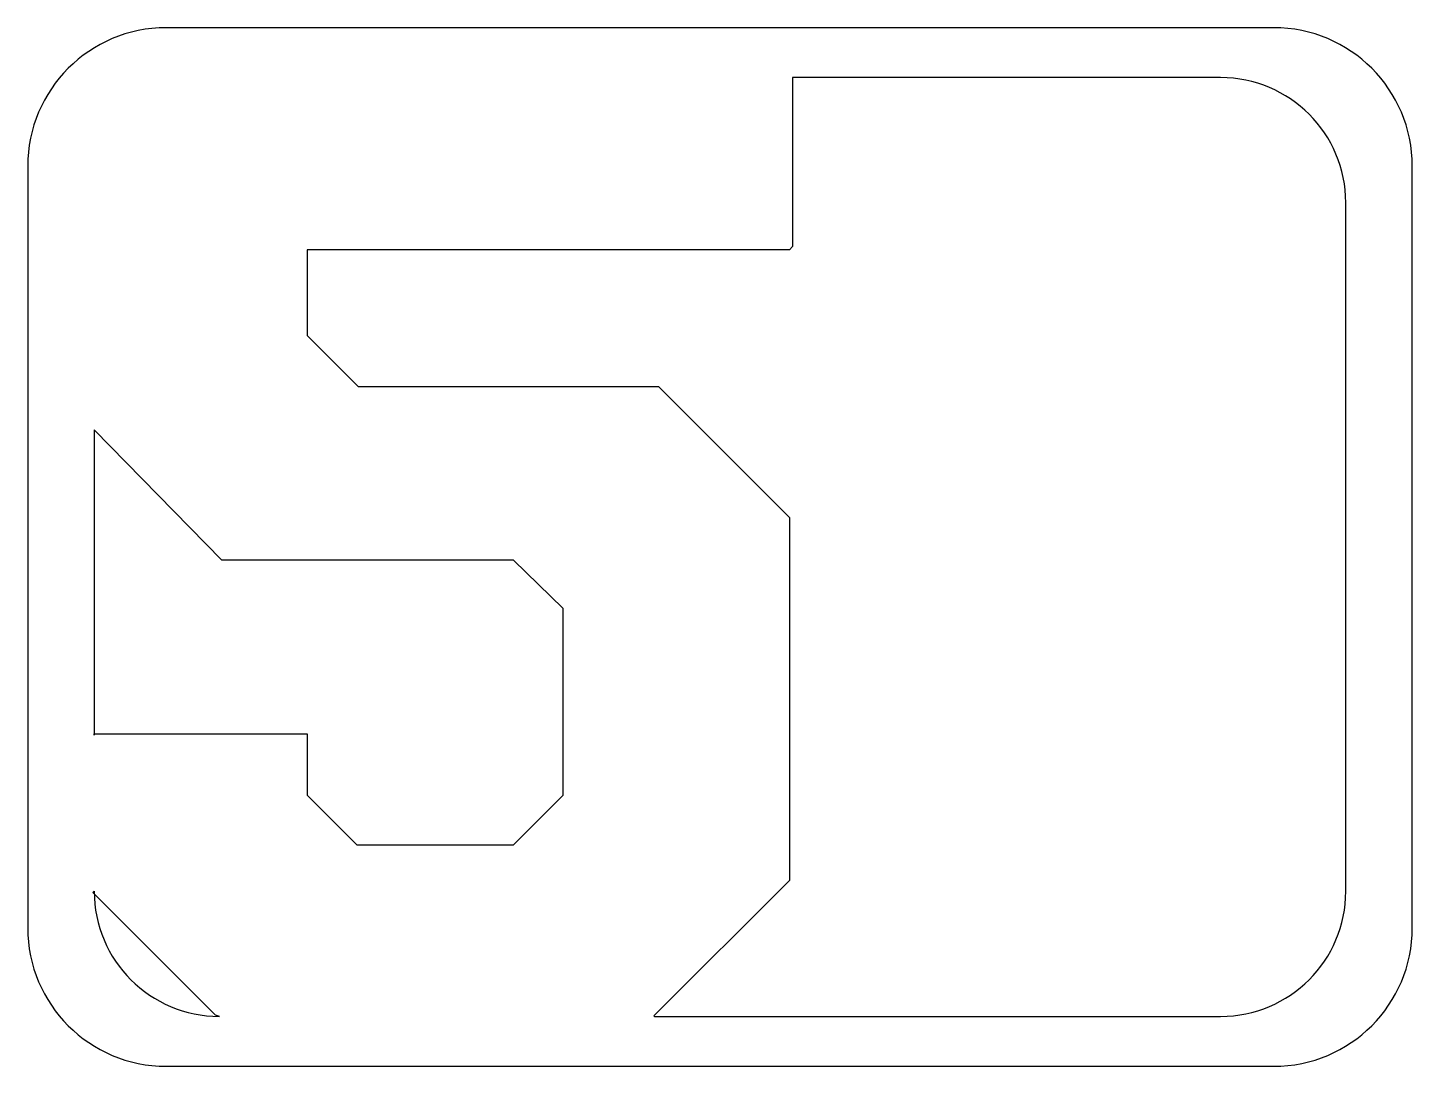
# Model space of a CAD drawing. Header units: centimetres. Extents: x -5.66 to 1.96, y 1.29 to 7.
import ezdxf

# ---------------------------------------------------------------- set-up
doc = ezdxf.new("R2010")
doc.units = ezdxf.units.CM
doc.header["$MEASUREMENT"] = 0
doc.layers.add('Camada 1', color=7, linetype='Continuous')

msp = doc.modelspace()

# ---------------------------------------------------------------- linework, layer by layer
at = {"layer": 'Camada 1'}
msp.add_open_spline([(1.95792, 2.04888), (1.95792, 1.62806), (1.61674, 1.28688), (1.19589, 1.28688), (1.19589, 1.28688), (1.19589, 1.28688), (-4.90011, 1.28688), (-4.90011, 1.28688), (-4.90011, 1.28688), (-5.32093, 1.28688), (-5.66211, 1.62806), (-5.66211, 2.04888), (-5.66211, 2.04888), (-5.66211, 2.04888), (-5.66211, 6.23988), (-5.66211, 6.23988), (-5.66211, 6.23988), (-5.66211, 6.66073), (-5.32093, 7.00188), (-4.90011, 7.00188), (-4.90011, 7.00188), (-4.90011, 7.00188), (1.19589, 7.00188), (1.19589, 7.00188), (1.19589, 7.00188), (1.61674, 7.00188), (1.95792, 6.66073), (1.95792, 6.23988), (1.95792, 6.23988), (1.95792, 6.23988), (1.95792, 2.04888), (1.95792, 2.04888)], degree=3, knots=[0, 0, 0, 0, 0.1111111, 0.1111111, 0.1111111, 0.1111111, 0.2222222, 0.2222222, 0.2222222, 0.2222222, 0.3333333, 0.3333333, 0.3333333, 0.3333333, 0.4444444, 0.4444444, 0.4444444, 0.4444444, 0.5555556, 0.5555556, 0.5555556, 0.5555556, 0.6666667, 0.6666667, 0.6666667, 0.6666667, 0.7777778, 0.7777778, 0.7777778, 0.7777778, 1, 1, 1, 1], dxfattribs=at)
at = {"layer": 'Camada 1', "color": 7}
for points, knots in [([(-2.21533, 1.56414), (-2.21533, 1.56414), (-1.46984, 2.30963), (-1.46984, 2.30963), (-1.46984, 2.30963), (-1.46984, 2.30963), (-1.46984, 4.3066), (-1.46984, 4.3066), (-1.46984, 4.3066), (-1.46984, 4.3066), (-2.1903, 5.02708), (-2.1903, 5.02708), (-2.1903, 5.02708), (-2.1903, 5.02708), (-3.84273, 5.02708), (-3.84273, 5.02708), (-3.84273, 5.02708), (-3.84273, 5.02708), (-4.12464, 5.30899), (-4.12464, 5.30899), (-4.12464, 5.30899), (-4.12464, 5.30899), (-4.12464, 5.77886), (-4.12464, 5.77886), (-4.12464, 5.77886), (-4.12464, 5.77886), (-1.46984, 5.77887), (-1.46984, 5.77887), (-1.46984, 5.77887), (-1.46984, 5.77887), (-1.45378, 5.79832), (-1.45378, 5.79832), (-1.45378, 5.79832), (-1.45378, 5.79832), (-1.45378, 6.72748), (-1.45378, 6.72748), (-1.45378, 6.72748), (-1.45378, 6.72748), (0.90318, 6.72748), (0.90318, 6.72748), (0.90318, 6.72748), (1.28362, 6.72748), (1.59202, 6.41908), (1.59202, 6.03866), (1.59202, 6.03866), (1.59202, 6.03866), (1.59202, 2.25014), (1.59202, 2.25014), (1.59202, 2.25014), (1.59202, 1.86972), (1.28362, 1.56132), (0.90318, 1.56132), (0.90318, 1.56132), (0.90318, 1.56132), (-2.21234, 1.56133), (-2.21234, 1.56133), (-2.21234, 1.56133), (-2.21234, 1.56133), (-2.21533, 1.56414), (-2.21533, 1.56414)], [0, 0, 0, 0, 0.0625, 0.0625, 0.0625, 0.0625, 0.125, 0.125, 0.125, 0.125, 0.1875, 0.1875, 0.1875, 0.1875, 0.25, 0.25, 0.25, 0.25, 0.3125, 0.3125, 0.3125, 0.3125, 0.375, 0.375, 0.375, 0.375, 0.4375, 0.4375, 0.4375, 0.4375, 0.5, 0.5, 0.5, 0.5, 0.5625, 0.5625, 0.5625, 0.5625, 0.625, 0.625, 0.625, 0.625, 0.6875, 0.6875, 0.6875, 0.6875, 0.75, 0.75, 0.75, 0.75, 0.8125, 0.8125, 0.8125, 0.8125, 0.875, 0.875, 0.875, 0.875, 1, 1, 1, 1]), ([(-5.29619, 3.10888), (-5.29619, 3.10888), (-5.29619, 4.78819), (-5.29619, 4.78819), (-5.29619, 4.78819), (-5.29619, 4.78819), (-5.29619, 4.78819), (-5.29619, 4.78819), (-5.29619, 4.78819), (-5.29619, 4.78819), (-4.59452, 4.07165), (-4.59452, 4.07165), (-4.59452, 4.07165), (-4.59452, 4.07165), (-2.98908, 4.07165), (-2.98908, 4.07165), (-2.98908, 4.07165), (-2.98908, 4.07165), (-2.715, 3.8054), (-2.715, 3.8054), (-2.715, 3.8054), (-2.715, 3.8054), (-2.715, 2.7795), (-2.715, 2.7795), (-2.715, 2.7795), (-2.715, 2.7795), (-2.98908, 2.50539), (-2.98908, 2.50539), (-2.98908, 2.50539), (-2.98908, 2.50539), (-3.85056, 2.50539), (-3.85056, 2.50539), (-3.85056, 2.50539), (-3.85056, 2.50539), (-4.12464, 2.7795), (-4.12464, 2.7795), (-4.12464, 2.7795), (-4.12464, 2.7795), (-4.12464, 3.11626), (-4.12464, 3.11626), (-4.12464, 3.11626), (-4.12464, 3.11626), (-5.29619, 3.11626), (-5.29619, 3.11626), (-5.29619, 3.11626), (-5.29619, 3.11626), (-5.29619, 3.10888), (-5.29619, 3.10888)], [0, 0, 0, 0, 0.0769231, 0.0769231, 0.0769231, 0.0769231, 0.1538462, 0.1538462, 0.1538462, 0.1538462, 0.2307692, 0.2307692, 0.2307692, 0.2307692, 0.3076923, 0.3076923, 0.3076923, 0.3076923, 0.3846154, 0.3846154, 0.3846154, 0.3846154, 0.4615385, 0.4615385, 0.4615385, 0.4615385, 0.5384615, 0.5384615, 0.5384615, 0.5384615, 0.6153846, 0.6153846, 0.6153846, 0.6153846, 0.6923077, 0.6923077, 0.6923077, 0.6923077, 0.7692308, 0.7692308, 0.7692308, 0.7692308, 0.8461538, 0.8461538, 0.8461538, 0.8461538, 1, 1, 1, 1]), ([(-5.3032, 2.24301), (-5.3032, 2.24301), (-4.62917, 1.56898), (-4.62917, 1.56898), (-4.62917, 1.56898), (-4.62917, 1.56898), (-4.60737, 1.56128), (-4.60737, 1.56128), (-4.60737, 1.56128), (-4.98779, 1.56128), (-5.29619, 1.86968), (-5.29619, 2.2501), (-5.29619, 2.2501), (-5.29619, 2.2501), (-5.3032, 2.24301), (-5.3032, 2.24301)], [0, 0, 0, 0, 0.2, 0.2, 0.2, 0.2, 0.4, 0.4, 0.4, 0.4, 0.6, 0.6, 0.6, 0.6, 1, 1, 1, 1]), ([(-2.21533, 1.56414), (-2.21533, 1.56414), (-2.21533, 1.56414), (-2.21533, 1.56414), (-2.21533, 1.56414), (-2.21533, 1.56414), (-2.21533, 1.56414), (-2.21533, 1.56414)], [0, 0, 0, 0, 0.3333333, 0.3333333, 0.3333333, 0.3333333, 1, 1, 1, 1])]:
    msp.add_open_spline(points, degree=3, knots=knots, dxfattribs=at)

doc.saveas('drawing.dxf')
